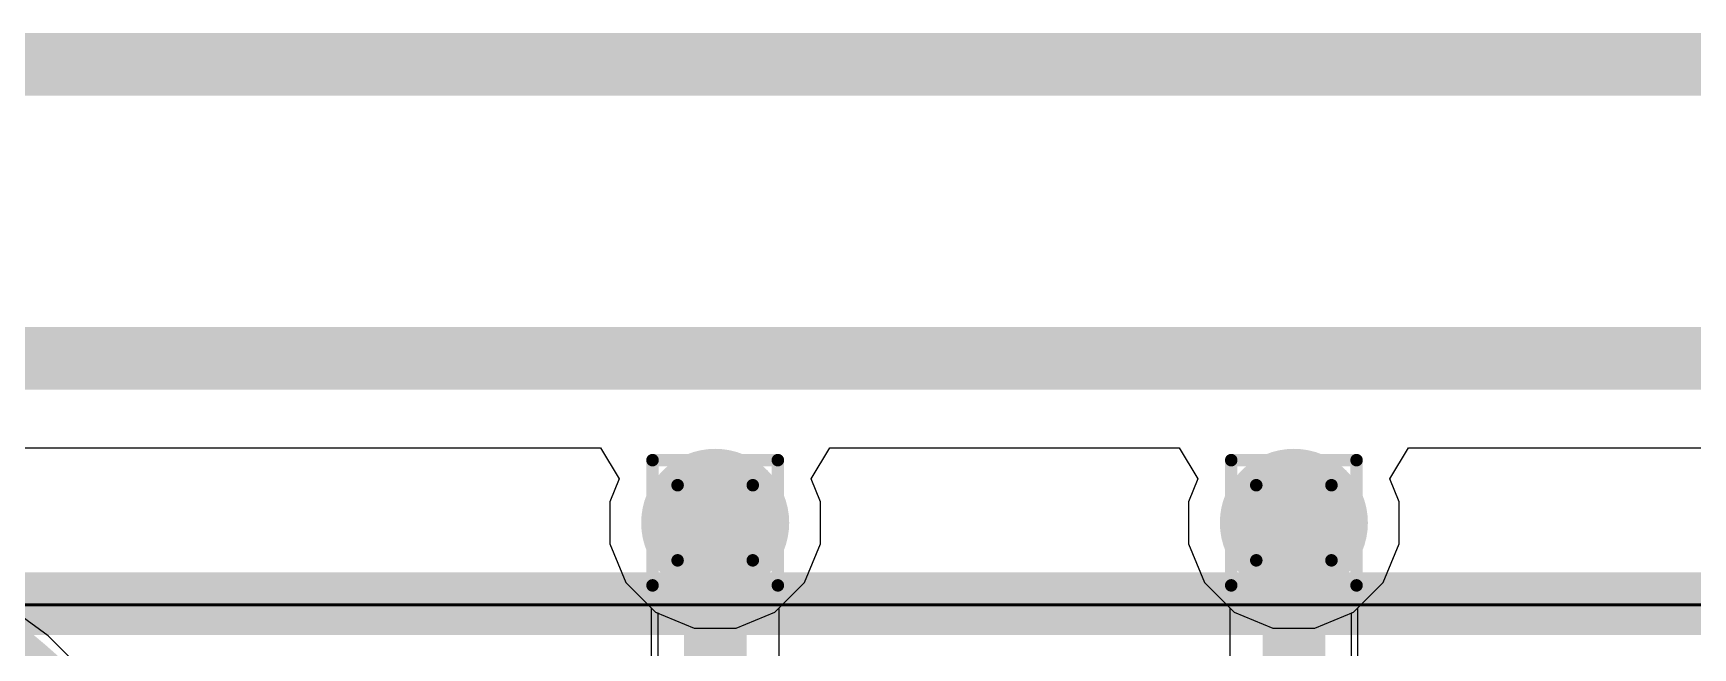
# Model space of a CAD drawing. Header units: inches. Extents: x -6 to 5433, y -4 to 5447.
# Drawn here: x 2.04 to 8.76, y 33.32 to 35.81 of the extents above; entities that cross this region are included whole.
import ezdxf

# ---------------------------------------------------------------- set-up
doc = ezdxf.new("R2010")
doc.units = ezdxf.units.IN
for name, color, linetype in [('Board_outline', 216, 'Continuous'), ('Bottom Layer', 5, 'Continuous'), ('Bottom Solder', 6, 'Continuous'), ('Dimensions', 6, 'Continuous'), ('Drill Drawing', 1, 'Continuous'), ('Ground', 16, 'Continuous'), ('Mechanical 4', 56, 'Continuous'), ('Multi-Layer', 9, 'Continuous'), ('Pad Holes', 156, 'Continuous'), ('Power', 76, 'Continuous'), ('Top Layer', 1, 'Continuous'), ('Top Solder', 216, 'Continuous'), ('Via Holes', 16, 'Continuous')]:
    doc.layers.add(name, color=color, linetype=linetype)

# ---------------------------------------------------------------- blocks, each defined once
blk = doc.blocks.new('S______151')
at = {"layer": 'Bottom Layer'}
h = blk.add_hatch(color=5, dxfattribs=at)
edge = h.paths.add_edge_path()
edge.add_arc((0, 0), 3, 0, 360)
at = {"layer": 'Bottom Solder'}
h = blk.add_hatch(color=6, dxfattribs=at)
edge = h.paths.add_edge_path()
edge.add_arc((0, 0), 3.1016, 0, 360)
at = {"layer": 'Ground'}
h = blk.add_hatch(color=16, dxfattribs=at)
edge = h.paths.add_edge_path()
edge.add_arc((0, 0), 3, 0, 360)
at = {"layer": 'Multi-Layer'}
h = blk.add_hatch(color=9, dxfattribs=at)
edge = h.paths.add_edge_path()
edge.add_arc((0, 0), 3, 0, 360)
at = {"layer": 'Pad Holes'}
h = blk.add_hatch(color=7, dxfattribs=at)
edge = h.paths.add_edge_path()
edge.add_arc((0, 0), 1.85, 0, 360)
at = {"layer": 'Power'}
h = blk.add_hatch(color=76, dxfattribs=at)
edge = h.paths.add_edge_path()
edge.add_arc((0, 0), 3, 0, 360)
at = {"layer": 'Top Layer'}
h = blk.add_hatch(color=1, dxfattribs=at)
edge = h.paths.add_edge_path()
edge.add_arc((0, 0), 3, 0, 360)
at = {"layer": 'Top Solder'}
h = blk.add_hatch(color=216, dxfattribs=at)
edge = h.paths.add_edge_path()
edge.add_arc((0, 0), 3.1016, 0, 360)

msp = doc.modelspace()

# ---------------------------------------------------------------- hatches: boundary and pattern name
at = {"layer": 'Bottom Layer'}
h = msp.add_hatch(color=5, dxfattribs=at)
edge = h.paths.add_edge_path()
edge.add_arc((4.8006, 33.8278), 0.3, 0, 360)
h = msp.add_hatch(color=5, dxfattribs=at)
edge = h.paths.add_edge_path()
edge.add_arc((7.1461, 33.8278), 0.3, 0, 360)
at = {"layer": 'Ground'}
h = msp.add_hatch(color=16, dxfattribs=at)
edge = h.paths.add_edge_path()
edge.add_arc((4.8006, 33.8278), 0.3, 0, 360)
h = msp.add_hatch(color=16, dxfattribs=at)
edge = h.paths.add_edge_path()
edge.add_arc((7.1461, 33.8278), 0.3, 0, 360)
at = {"layer": 'Power'}
h = msp.add_hatch(color=76, dxfattribs=at)
edge = h.paths.add_edge_path()
edge.add_arc((4.8006, 33.8278), 0.3, 0, 360)
h = msp.add_hatch(color=76, dxfattribs=at)
edge = h.paths.add_edge_path()
edge.add_arc((7.1461, 33.8278), 0.3, 0, 360)
at = {"layer": 'Top Layer'}
h = msp.add_hatch(color=1, dxfattribs=at)
edge = h.paths.add_edge_path()
edge.add_arc((4.8006, 33.8278), 0.3, 0, 360)
h = msp.add_hatch(color=1, dxfattribs=at)
edge = h.paths.add_edge_path()
edge.add_arc((7.1461, 33.8278), 0.3, 0, 360)
at = {"layer": 'Via Holes'}
h = msp.add_hatch(color=7, dxfattribs=at)
edge = h.paths.add_edge_path()
edge.add_arc((4.8006, 33.8278), 0.15, 0, 360)
h = msp.add_hatch(color=7, dxfattribs=at)
edge = h.paths.add_edge_path()
edge.add_arc((7.1461, 33.8278), 0.15, 0, 360)

# ---------------------------------------------------------------- linework, layer by layer
at = {"layer": 'Board_outline'}
msp.add_lwpolyline([(-4.9266, 34.495, 0.254, 0.254, 0), (66.0654, 34.495, 0.254, 0.254, 0)], format="xyseb", dxfattribs=at)
at = {"layer": 'Bottom Layer'}
for p, q in [((-4.9539, 34.1324), (4.3354, 34.1324)), ((4.3354, 34.1324), (4.412, 34.0054)), ((5.1892, 34.0054), (5.2658, 34.1324)), ((5.2658, 34.1324), (6.6809, 34.1324)), ((6.6809, 34.1324), (6.7575, 34.0054)), ((7.5347, 34.0054), (7.6113, 34.1324)), ((7.6113, 34.1324), (15.6307, 34.1324)), ((4.412, 34.0054), (4.3736, 33.9127)), ((5.2276, 33.9127), (5.1892, 34.0054)), ((6.7575, 34.0054), (6.7191, 33.9127)), ((7.5731, 33.9127), (7.5347, 34.0054)), ((4.3736, 33.9127), (4.3736, 33.7429)), ((5.2276, 33.7429), (5.2276, 33.9127)), ((6.7191, 33.9127), (6.7191, 33.7429)), ((7.5731, 33.7429), (7.5731, 33.9127)), ((4.3736, 33.7429), (4.4386, 33.5859)), ((5.1626, 33.5859), (5.2276, 33.7429)), ((6.7191, 33.7429), (6.7841, 33.5859)), ((7.5081, 33.5859), (7.5731, 33.7429)), ((4.4386, 33.5859), (4.5416, 33.4829)), ((5.0596, 33.4829), (5.1626, 33.5859)), ((6.7841, 33.5859), (6.8871, 33.4829)), ((7.4051, 33.4829), (7.5081, 33.5859)), ((4.5416, 33.4829), (4.5416, 33.1216)), ((5.0596, 33.1216), (5.0596, 33.4829)), ((6.8871, 33.4829), (6.8871, 33.1216)), ((7.4051, 33.1216), (7.4051, 33.4829))]:
    msp.add_line(p, q, dxfattribs=at)
for points in [[(4.8006, 32.2326, 0.254, 0.254, 0), (4.8006, 33.8278, 0.254, 0.254, 0)], [(7.1461, 32.2326, 0.254, 0.254, 0), (7.1461, 33.8278, 0.254, 0.254, 0)]]:
    msp.add_lwpolyline(points, format="xyseb", dxfattribs=at)
for points in [[(4.7371, 33.8278, 0.127, 0.127, 1), (4.8641, 33.8278, 0.127, 0.127, 1)], [(7.0826, 33.8278, 0.127, 0.127, 1), (7.2096, 33.8278, 0.127, 0.127, 1)]]:
    msp.add_lwpolyline(points, format="xyseb", close=True, dxfattribs=at)
at = {"layer": 'Dimensions'}
msp.add_lwpolyline([(-5.4266, 35.687, 0.254, 0.254, 0), (25.0631, 35.687, 0.254, 0.254, 0)], format="xyseb", dxfattribs=at)
at = {"layer": 'Drill Drawing'}
for points in [[(4.5466, 34.0818, 0.0508, 0.0508, 0), (5.0546, 34.0818, 0.0508, 0.0508, 0)], [(4.5466, 33.5738, 0.0508, 0.0508, 0), (4.5466, 34.0818, 0.0508, 0.0508, 0)], [(5.0546, 33.5738, 0.0508, 0.0508, 0), (5.0546, 34.0818, 0.0508, 0.0508, 0)], [(6.8921, 34.0818, 0.0508, 0.0508, 0), (7.4001, 34.0818, 0.0508, 0.0508, 0)], [(6.8921, 33.5738, 0.0508, 0.0508, 0), (6.8921, 34.0818, 0.0508, 0.0508, 0)], [(7.4001, 33.5738, 0.0508, 0.0508, 0), (7.4001, 34.0818, 0.0508, 0.0508, 0)], [(4.6482, 33.9802, 0.0508, 0.0508, 0), (4.953, 33.9802, 0.0508, 0.0508, 0)], [(4.6482, 33.6754, 0.0508, 0.0508, 0), (4.6482, 33.9802, 0.0508, 0.0508, 0)], [(4.953, 33.6754, 0.0508, 0.0508, 0), (4.953, 33.9802, 0.0508, 0.0508, 0)], [(6.9937, 33.9802, 0.0508, 0.0508, 0), (7.2985, 33.9802, 0.0508, 0.0508, 0)], [(6.9937, 33.6754, 0.0508, 0.0508, 0), (6.9937, 33.9802, 0.0508, 0.0508, 0)], [(7.2985, 33.6754, 0.0508, 0.0508, 0), (7.2985, 33.9802, 0.0508, 0.0508, 0)], [(4.6482, 33.6754, 0.0508, 0.0508, 0), (4.953, 33.6754, 0.0508, 0.0508, 0)], [(6.9937, 33.6754, 0.0508, 0.0508, 0), (7.2985, 33.6754, 0.0508, 0.0508, 0)], [(4.5466, 33.5738, 0.0508, 0.0508, 0), (5.0546, 33.5738, 0.0508, 0.0508, 0)], [(6.8921, 33.5738, 0.0508, 0.0508, 0), (7.4001, 33.5738, 0.0508, 0.0508, 0)]]:
    msp.add_lwpolyline(points, format="xyseb", dxfattribs=at)
for points in [[(4.5339, 34.0818, 0.0254, 0.0254, 1), (4.5593, 34.0818, 0.0254, 0.0254, 1)], [(4.5339, 34.0818, 0.0254, 0.0254, 1), (4.5593, 34.0818, 0.0254, 0.0254, 1)], [(5.0419, 34.0818, 0.0254, 0.0254, 1), (5.0673, 34.0818, 0.0254, 0.0254, 1)], [(5.0419, 34.0818, 0.0254, 0.0254, 1), (5.0673, 34.0818, 0.0254, 0.0254, 1)], [(6.8794, 34.0818, 0.0254, 0.0254, 1), (6.9048, 34.0818, 0.0254, 0.0254, 1)], [(6.8794, 34.0818, 0.0254, 0.0254, 1), (6.9048, 34.0818, 0.0254, 0.0254, 1)], [(7.3874, 34.0818, 0.0254, 0.0254, 1), (7.4128, 34.0818, 0.0254, 0.0254, 1)], [(7.3874, 34.0818, 0.0254, 0.0254, 1), (7.4128, 34.0818, 0.0254, 0.0254, 1)], [(4.6355, 33.9802, 0.0254, 0.0254, 1), (4.6609, 33.9802, 0.0254, 0.0254, 1)], [(4.6355, 33.9802, 0.0254, 0.0254, 1), (4.6609, 33.9802, 0.0254, 0.0254, 1)], [(4.9403, 33.9802, 0.0254, 0.0254, 1), (4.9657, 33.9802, 0.0254, 0.0254, 1)], [(4.9403, 33.9802, 0.0254, 0.0254, 1), (4.9657, 33.9802, 0.0254, 0.0254, 1)], [(6.981, 33.9802, 0.0254, 0.0254, 1), (7.0064, 33.9802, 0.0254, 0.0254, 1)], [(6.981, 33.9802, 0.0254, 0.0254, 1), (7.0064, 33.9802, 0.0254, 0.0254, 1)], [(7.2858, 33.9802, 0.0254, 0.0254, 1), (7.3112, 33.9802, 0.0254, 0.0254, 1)], [(7.2858, 33.9802, 0.0254, 0.0254, 1), (7.3112, 33.9802, 0.0254, 0.0254, 1)], [(4.6355, 33.6754, 0.0254, 0.0254, 1), (4.6609, 33.6754, 0.0254, 0.0254, 1)], [(4.6355, 33.6754, 0.0254, 0.0254, 1), (4.6609, 33.6754, 0.0254, 0.0254, 1)], [(4.9403, 33.6754, 0.0254, 0.0254, 1), (4.9657, 33.6754, 0.0254, 0.0254, 1)], [(4.9403, 33.6754, 0.0254, 0.0254, 1), (4.9657, 33.6754, 0.0254, 0.0254, 1)], [(6.981, 33.6754, 0.0254, 0.0254, 1), (7.0064, 33.6754, 0.0254, 0.0254, 1)], [(6.981, 33.6754, 0.0254, 0.0254, 1), (7.0064, 33.6754, 0.0254, 0.0254, 1)], [(7.2858, 33.6754, 0.0254, 0.0254, 1), (7.3112, 33.6754, 0.0254, 0.0254, 1)], [(7.2858, 33.6754, 0.0254, 0.0254, 1), (7.3112, 33.6754, 0.0254, 0.0254, 1)], [(4.5339, 33.5738, 0.0254, 0.0254, 1), (4.5593, 33.5738, 0.0254, 0.0254, 1)], [(4.5339, 33.5738, 0.0254, 0.0254, 1), (4.5593, 33.5738, 0.0254, 0.0254, 1)], [(5.0419, 33.5738, 0.0254, 0.0254, 1), (5.0673, 33.5738, 0.0254, 0.0254, 1)], [(5.0419, 33.5738, 0.0254, 0.0254, 1), (5.0673, 33.5738, 0.0254, 0.0254, 1)], [(6.8794, 33.5738, 0.0254, 0.0254, 1), (6.9048, 33.5738, 0.0254, 0.0254, 1)], [(6.8794, 33.5738, 0.0254, 0.0254, 1), (6.9048, 33.5738, 0.0254, 0.0254, 1)], [(7.3874, 33.5738, 0.0254, 0.0254, 1), (7.4128, 33.5738, 0.0254, 0.0254, 1)], [(7.3874, 33.5738, 0.0254, 0.0254, 1), (7.4128, 33.5738, 0.0254, 0.0254, 1)]]:
    msp.add_lwpolyline(points, format="xyseb", close=True, dxfattribs=at)
at = {"layer": 'Ground'}
for p, q in [((-4.9539, 34.1324), (4.3354, 34.1324)), ((4.3354, 34.1324), (4.412, 34.0054)), ((7.5347, 34.0054), (7.6113, 34.1324)), ((7.6113, 34.1324), (15.9998, 34.1324)), ((4.412, 34.0054), (4.3736, 33.9127)), ((7.5731, 33.9127), (7.5347, 34.0054)), ((4.3736, 33.9127), (4.3736, 33.7429)), ((7.5731, 33.7429), (7.5731, 33.9127)), ((4.3736, 33.7429), (4.4386, 33.5859)), ((7.5081, 33.5859), (7.5731, 33.7429)), ((4.4386, 33.5859), (4.5587, 33.4658)), ((7.388, 33.4658), (7.5081, 33.5859)), ((4.5587, 33.4658), (4.5675, 33.4622)), ((4.5675, 33.4622), (4.5675, 31.1039)), ((7.3792, 33.4622), (7.388, 33.4658)), ((7.3792, 29.4142), (7.3792, 33.4622))]:
    msp.add_line(p, q, dxfattribs=at)
for points in [[(4.8006, 31.1039, 0.2032, 0.2032, 0), (4.8006, 33.8278, 0.2032, 0.2032, 0)], [(7.1461, 29.3177, 0.2032, 0.2032, 0), (7.1461, 33.8278, 0.2032, 0.2032, 0)]]:
    msp.add_lwpolyline(points, format="xyseb", dxfattribs=at)
for points in [[(4.7498, 33.8278, 0.1016, 0.1016, 1), (4.8514, 33.8278, 0.1016, 0.1016, 1)], [(7.0953, 33.8278, 0.1016, 0.1016, 1), (7.1969, 33.8278, 0.1016, 0.1016, 1)]]:
    msp.add_lwpolyline(points, format="xyseb", close=True, dxfattribs=at)
at = {"layer": 'Mechanical 4'}
for points in [[(-2.5, 33.5, 0.254, 0.254, 0), (67.5, 33.5, 0.254, 0.254, 0)], [(-2.5028, 33.495, 0.0127, 0.0127, 0), (67.4972, 33.495, 0.0127, 0.0127, 0)]]:
    msp.add_lwpolyline(points, format="xyseb", dxfattribs=at)
at = {"layer": 'Power'}
for p, q in [((0.8991, 34.1324), (4.3354, 34.1324)), ((4.3354, 34.1324), (4.412, 34.0054)), ((5.1892, 34.0054), (5.2658, 34.1324)), ((5.2658, 34.1324), (6.6809, 34.1324)), ((6.6809, 34.1324), (6.7575, 34.0054)), ((7.5347, 34.0054), (7.6113, 34.1324)), ((7.6113, 34.1324), (15.9998, 34.1324)), ((4.412, 34.0054), (4.3736, 33.9127)), ((5.2276, 33.9127), (5.1892, 34.0054)), ((6.7575, 34.0054), (6.7191, 33.9127)), ((7.5731, 33.9127), (7.5347, 34.0054)), ((4.3736, 33.9127), (4.3736, 33.7429)), ((5.2276, 33.7429), (5.2276, 33.9127)), ((6.7191, 33.9127), (6.7191, 33.7429)), ((7.5731, 33.7429), (7.5731, 33.9127)), ((4.3736, 33.7429), (4.4386, 33.5859)), ((5.1626, 33.5859), (5.2276, 33.7429)), ((6.7191, 33.7429), (6.7841, 33.5859)), ((7.5081, 33.5859), (7.5731, 33.7429)), ((2.0977, 33.3685), (1.6995, 33.6579)), ((4.4386, 33.5859), (4.5587, 33.4658)), ((5.0425, 33.4658), (5.1626, 33.5859)), ((6.7841, 33.5859), (6.9042, 33.4658)), ((7.388, 33.4658), (7.5081, 33.5859)), ((4.5587, 33.4658), (4.7157, 33.4008)), ((4.8855, 33.4008), (5.0425, 33.4658)), ((6.9042, 33.4658), (7.0612, 33.4008)), ((7.231, 33.4008), (7.388, 33.4658)), ((2.4457, 33.0205), (2.0977, 33.3685)), ((4.7157, 33.4008), (4.8855, 33.4008)), ((7.0612, 33.4008), (7.231, 33.4008))]:
    msp.add_line(p, q, dxfattribs=at)
at = {"layer": 'Top Layer'}
for p, q in [((-4.9539, 34.1324), (4.3354, 34.1324)), ((4.3354, 34.1324), (4.412, 34.0054)), ((5.1892, 34.0054), (5.2658, 34.1324)), ((5.2658, 34.1324), (6.6809, 34.1324)), ((6.6809, 34.1324), (6.7575, 34.0054)), ((7.5347, 34.0054), (7.6113, 34.1324)), ((7.6113, 34.1324), (15.9998, 34.1324)), ((4.412, 34.0054), (4.3736, 33.9127)), ((5.2276, 33.9127), (5.1892, 34.0054)), ((6.7575, 34.0054), (6.7191, 33.9127)), ((7.5731, 33.9127), (7.5347, 34.0054)), ((4.3736, 33.9127), (4.3736, 33.7429)), ((5.2276, 33.7429), (5.2276, 33.9127)), ((6.7191, 33.9127), (6.7191, 33.7429)), ((7.5731, 33.7429), (7.5731, 33.9127)), ((4.3736, 33.7429), (4.4386, 33.5859)), ((5.1626, 33.5859), (5.2276, 33.7429)), ((6.7191, 33.7429), (6.7841, 33.5859)), ((7.5081, 33.5859), (7.5731, 33.7429)), ((4.4386, 33.5859), (4.5587, 33.4658)), ((5.0425, 33.4658), (5.1626, 33.5859)), ((6.7841, 33.5859), (6.9042, 33.4658)), ((7.388, 33.4658), (7.5081, 33.5859)), ((4.5587, 33.4658), (4.7157, 33.4008)), ((4.8855, 33.4008), (5.0425, 33.4658)), ((6.9042, 33.4658), (7.0612, 33.4008)), ((7.231, 33.4008), (7.388, 33.4658)), ((4.7157, 33.4008), (4.8855, 33.4008)), ((7.0612, 33.4008), (7.231, 33.4008))]:
    msp.add_line(p, q, dxfattribs=at)

# ---------------------------------------------------------------- block references
at = {"rotation": 180}
msp.add_blockref('S______151', (0.0606, 30.9834), dxfattribs=at)

doc.saveas('drawing.dxf')
